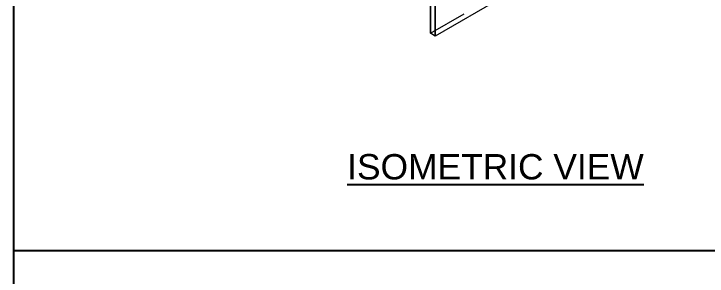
# Model space of a CAD drawing. Header units: inches. Extents: x 21 to 223, y -28 to 151.
# Drawn here: x 21.2 to 89.7, y 73.5 to 99.4 of the extents above; entities that cross this region are included whole.
import ezdxf

# ---------------------------------------------------------------- set-up
doc = ezdxf.new("R2010")
doc.units = ezdxf.units.IN
doc.header["$MEASUREMENT"] = 0
doc.layers.add('Text', color=130, linetype='Continuous')
doc.styles.get("Standard").update_dxf_attribs({"font": 'arial.ttf'})

# ---------------------------------------------------------------- blocks, each defined once
blk = doc.blocks.new('A$C5CD4431F')
at = {"color": 0, "linetype": 'Continuous', "lineweight": 0, "extrusion": (1.38778e-16, 0.816497, 0.57735)}
for p, q in [((-0.473, -3.745), (-0.473, 28.401)), ((-0.473, 28.401), (-0.473, -3.745)), ((0, -4.018), (0, 28.127)), ((0, 28.127), (0, -4.018)), ((6.96, 0), (0, -4.018)), ((6.96, 0), (0, -4.018)), ((-0.473, -3.745), (2.867, -1.816)), ((-0.473, -3.745), (2.867, -1.816)), ((0, -4.018), (-0.473, -3.745)), ((0, -4.018), (-0.473, -3.745))]:
    blk.add_line(p, q, dxfattribs=at)

msp = doc.modelspace()

# ---------------------------------------------------------------- linework, layer by layer
msp.add_line((21.2224, 76.0223), (223.2502, 76.0223))
msp.add_lwpolyline([(223.2502, -4.1395), (21.2224, -4.1395), (21.2224, 151.1303), (223.2502, 151.1303)], close=True)

# ---------------------------------------------------------------- block references
msp.add_blockref('A$C5CD4431F', (62.8484, 101.2115))

# ---------------------------------------------------------------- texts
at = {"layer": 'Text', "insert": (54.1533, 85.5428), "char_height": 2.5, "attachment_point": 1}
msp.add_mtext_dynamic_manual_height_columns('{\\LISOMETRIC VIEW}', width=32.133886, gutter_width=1, heights=[0], dxfattribs=at)

doc.saveas('drawing.dxf')
